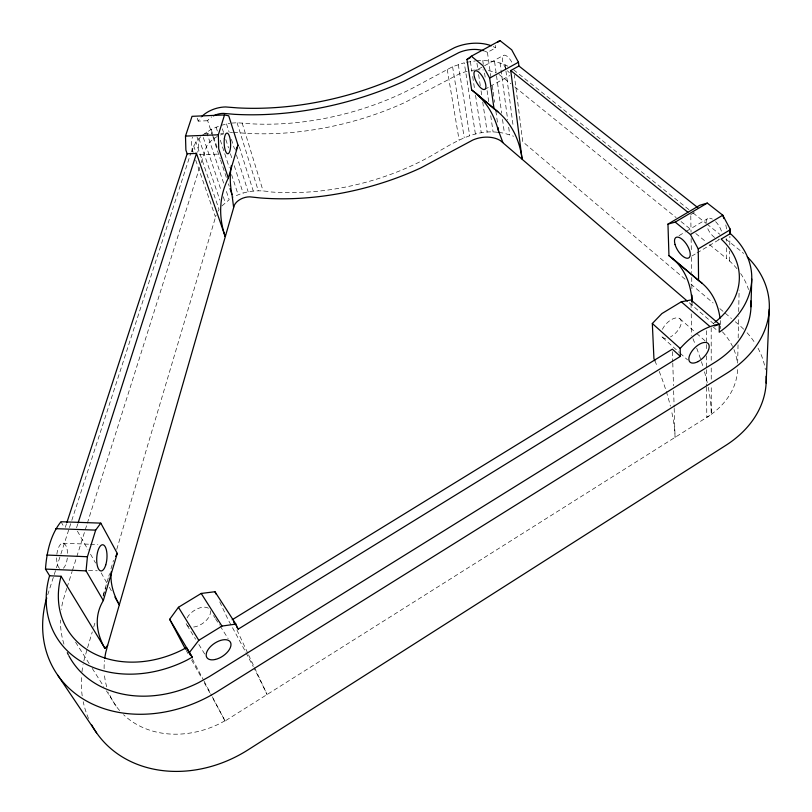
<?xml version="1.0" encoding="UTF-8"?>
<svg xmlns="http://www.w3.org/2000/svg" width="812" height="812" viewBox="0 0 812 812"><rect width="100%" height="100%" fill="white"/><g stroke="black" fill="none" stroke-linecap="round" stroke-linejoin="round"><path stroke-width="0.61" stroke-dasharray="4.06 3.04" d="M736.931 268.66A100.17 72.775 -2.8 0 0 729.592 261.048L726.293 258.226L726.395 247.234M726.456 241.134L726.486 238.687M726.578 228.923L725.451 223.097M729.592 261.048L729.714 251.141M729.785 244.94L729.897 236.272M737.682 363.076L738.047 344.217M738.179 337.924L738.595 316.548M738.697 311.524L739.113 290.148M83.798 660.978L87.229 648.9M87.584 647.692L92.274 631.909M93.715 627.057L95.511 620.987M103.073 595.5L108.473 577.302M108.838 576.084L109.549 573.658M110.99 568.806L113.518 560.31M116.755 549.389L216.154 214.987M103.175 596.292L105.672 587.878M47.735 594.76L53.866 575.728M66.757 588.426L62.93 601.002A107.357 86.478 -30.9 0 0 61.336 609.345M67.142 587.218L72.106 571.496M72.491 570.288L86.996 524.319M87.381 523.111L199.64 167.465M201.173 162.633L206.492 146.627A23.578 15.042 -17.7 0 1 217.413 136.446M76.561 527.749L77.719 524.126M54.252 574.52L60.494 555.256M60.89 554.048L69.081 528.764M69.477 527.556L71.426 521.537M71.811 520.34L190.83 153.072M191.226 151.864L195.915 142.019L200.696 136.812M65.315 527.343L66.493 523.72M217.981 211.293L219.057 209.466L195.915 142.019M212.693 136.223L207.639 120.633A14.22 8.902 -17.7 0 1 211.668 116.918M207.578 120.734L198.199 121.13L199.468 119.131A23.974 15.002 -17.7 0 1 201.356 116.908M221.869 205.964L229.177 199.701L225.614 189.034M202.492 135.147L211.171 129.423L219.159 126.022M212.318 696.818L225.056 721.005L711.271 414.536L711.251 385.619M691.722 256.115L695.955 253.577M697.011 252.938L719.219 239.601M679.055 235.632L685.409 231.846M686.465 231.217L707.638 218.611M690.768 214.551L694.778 212.165M224.914 720.762L221.118 722.913A90.01 74.745 -32.6 0 1 123.566 714.692M497.715 132.295C472.939 129.149 451.157 144.313 430.888 156.005A186.861 114.807 -14.5 0 1 270.7 191.947C258.155 189.572 244.808 190.85 233.511 197.072M484.723 89.401L489.078 86.996M490.174 86.397L509.794 75.567M478.369 69.132L503.521 55.348M483.231 50.628A24.827 15.448 -10.7 0 1 485.799 51.542L487.433 52.364L495.614 47.888L495.269 45.391M475.396 133.939L464.251 62.778L452.578 66.706L417.571 85.473A195.012 113.477 -14.6 0 1 250.005 123.749L237.074 122.754L231.836 123.069M221.219 125.281L229.705 123.414M466.707 62.28L475.345 60.941M204.604 133.97L212.064 133.675M220.773 133.341L223.259 133.239M476.583 60.788C487.21 60.098 498.314 61.215 507.865 66.198M199.275 154.787L217.91 154.128M63.133 543.208L89.188 544.223M90.436 544.273L97.876 544.568M88.518 570.389L97.227 570.775M233.612 132.285L245.346 133.28A208.298 121.282 -14.6 0 0 404.762 102.535L458.892 74.115A34.216 21.711 -10.6 0 1 467.113 71.354M498.872 132.376L504.425 133.28L513.56 136.213M495.614 47.888L495.381 47.735A34.804 21.66 -10.7 0 0 493.27 46.639M499.004 74.471L510.921 83.768M513.661 69.832L689.124 209.8M693.093 212.967L705.973 223.249M706.968 224.041L719.858 234.313M725.806 239.063L739.681 250.137A117.902 85.676 -2.8 0 1 743.589 253.425M514.859 86.955L676.132 217.596M681.055 221.585L691.875 230.344M695.803 233.531L705.638 241.499M709.576 244.686L726.293 258.226M685.084 279.206L522.725 141.724L514.29 74.785M690.88 284.119L713.109 302.937M719.879 308.661L731.47 318.487M735.337 321.755L738.24 324.211A111.548 84.478 -1.4 0 1 743.701 329.225M689.256 302.785L715.981 325.774M712.977 326.83L717.443 330.677M679.847 318.7L695.701 332.595M696.625 333.417L705.019 340.766M662.724 337.548L679.258 352.428M680.172 353.25L687.52 359.858M213.526 615.597L214.855 617.688M215.515 618.734L219.504 625.017M220.174 626.062L228.142 638.618M75.577 642.17L89.523 664.114M92.233 668.388L103.743 686.546M106.443 690.819L116.075 706.085M187.125 625.423L195.58 639.196M198.838 644.495L205.355 655.091M60.981 521.74L64.351 527.567M77.424 531.149L88.051 549.836M90.558 554.231L95.552 563.02M101.185 572.917L106.808 582.803M109.315 587.198L111.812 591.593M225.056 721.005L220.174 711.83A179.452 4.334 60 0 0 212.368 697.417M192.292 658.755L203.477 680.03M204.066 681.146L211.729 695.701M219.768 601.936L228.314 620.074A178.315 9.724 59.8 0 1 231.318 625.534M236.921 629.97L248.036 653.741M248.563 654.878L267.087 694.514A178.315 9.724 59.8 0 0 254.278 668.601M192.008 149.459L192.82 151.824M195.702 160.106L215.424 216.855M193.601 145.703L196.047 152.798M198.899 138.476L219.859 200.046M203.294 137.522L221.27 190.84M223.27 196.768L225.269 202.685M197.204 118.176L198.199 121.13M206.613 132.112L224.031 184.283M211.171 129.423L213.13 135.35M213.515 136.538L217.048 147.226M213.089 137.411L220.184 158.847M220.58 160.045L226.487 177.909M228.456 183.857L229.238 186.242M216.073 127.129L217.626 131.879M220.336 140.192L229.258 167.516M231.593 174.651L238.18 194.839M222.376 128.844L223.523 132.417M225.827 139.552L228.517 147.875M230.435 153.823L232.354 159.771M234.272 165.719L243.103 193.073M226.507 123.921L229.167 132.255M231.45 139.4L234.485 148.921M236.383 154.869L248.157 191.784M239.347 146.911L253.253 191.003M237.074 122.754L258.287 190.759M242.138 122.967L263.139 191.053M447.219 69.314L459.145 140.243M452.578 66.706L464.251 137.695M458.283 64.513L469.701 135.594M470.381 61.539L471.904 71.537M472.675 76.531L474.584 89.036M475.538 95.278L481.262 132.782M476.959 63.295L477.882 69.548M478.633 74.562L480.308 85.818M481.049 90.822L481.79 95.836M482.724 102.089L487.19 132.123M482.754 60.565L483.292 64.321M484.561 73.1L485.292 78.104M487.098 90.639L488.733 101.916M490.732 115.7L493.087 131.991M487.433 52.364L491.138 78.652M492.326 85.95L493.026 90.974M493.209 92.223L494.092 98.496M494.264 99.754L494.62 102.261M495.858 111.051L497.451 122.338M494.589 61.682L501.664 113.183M502.526 119.465L504.425 133.28M500.07 63.011L507.693 119.861M508.688 127.281L509.682 134.69M505.135 64.828L505.785 69.781M505.947 71.02L513.235 126.692M672.427 351.677L672.742 361.756M672.783 363.015L673.483 385.69M673.635 390.734L674.143 407.106M674.183 408.375L675.077 437.343A167.282 58.718 58.1 0 0 671.402 410.415M720.66 326.069L720.711 328.606M691.073 303.769L691.134 307.575M691.235 313.899L691.58 335.427M690.779 215.809L691.032 232.191M691.124 238.484L691.337 252.349M691.418 257.384L691.641 272.507M691.722 277.542L691.895 288.889M706.369 330.758L706.43 343.314M706.44 344.572L706.46 349.586M706.491 355.869L706.552 368.415M706.552 369.673L706.633 385.984M706.633 387.243L706.775 417.368A84.286 63.437 -1.6 0 0 737.56 369.369M711.19 327.794L711.221 361.736M711.231 368.019L711.241 380.595M63.975 644.139A107.357 86.478 -30.9 0 1 60.484 620.053M740.656 273.573A100.17 72.775 -2.8 0 1 748.522 289.569M715.281 321.999A90.162 64.442 -3.3 0 1 713.586 323.318M471.427 70.482A34.216 21.711 -10.6 0 1 474.705 70.055M475.791 69.964A34.216 21.711 -10.6 0 1 483.323 69.944M488.448 70.614A34.216 21.711 -10.6 0 1 495.827 72.857M220.478 135.005A23.578 15.042 -17.7 0 1 223.696 133.848M230.334 132.478A23.578 15.042 -17.7 0 1 232.526 132.305M747.06 332.747A111.548 84.478 -1.4 0 1 754.389 342.146M757.992 348.145A111.548 84.478 -1.4 0 1 765.371 369.572M88.559 718.518A119.12 99.46 -33 0 1 83.22 701.7M82.205 695.854A119.12 99.46 -33 0 1 81.616 675.493M81.961 671.859A119.12 99.46 -33 0 1 83.057 664.592M654.858 360.731A167.282 58.718 58.1 0 1 657.111 366.1M659.232 371.419A167.282 58.718 58.1 0 1 665.931 390.308M666.297 391.475A167.282 58.718 58.1 0 1 670.397 406.112M232.506 627.686A178.315 9.724 59.8 0 1 245.376 651.559M245.975 652.675A178.315 9.724 59.8 0 1 253.242 666.581M692.037 302.115A171.839 93.553 -43.7 0 1 692.139 305.261M119.618 710.541A90.01 74.745 -32.6 0 1 108.534 692.179M106.717 686.8A90.01 74.745 -32.6 0 1 104.301 673.3M104.109 668.662A90.01 74.745 -32.6 0 1 104.494 660.471M722.467 331.875A84.286 63.437 -1.6 0 1 732.546 346.409M733.946 349.556A84.286 63.437 -1.6 0 1 737.286 362.639M186.202 650.382A179.452 4.334 60 0 1 188.029 653.64M191.632 660.034A179.452 4.334 60 0 1 201.782 678.203M204.411 682.953A179.452 4.334 60 0 1 210.196 693.458M692.94 338.665A166.308 62.768 57.9 0 1 694.676 342.958M696.737 348.277A166.308 62.768 57.9 0 1 703.162 367.186M704.511 371.815A166.308 62.768 57.9 0 1 707.343 383.041M708.267 387.365A166.308 62.768 57.9 0 1 711.271 414.536M720.305 320.588A175.25 92.03 -43.6 0 1 720.62 324.648M56.86 554.261A13.022 5.39 -85.9 0 1 62.818 543.187A13.022 5.39 -85.9 0 1 67.548 554.017M67.325 558.047A13.022 5.39 -85.9 0 1 63.407 568.227M59.52 568.4A13.022 5.39 -85.9 0 1 56.647 557.002M193.144 152.351A10.292 3.41 87.3 0 1 192.464 137.005M197.042 137.015A10.292 3.41 87.3 0 1 197.702 152.22M509.337 72.623A10.363 4.182 62.5 0 1 507.449 70.766M505.653 68.299A10.363 4.182 62.5 0 1 503.359 55.449A10.363 4.182 62.5 0 1 512.534 63.64M719.716 239.164A11.997 5.613 57.5 0 1 718.427 239.215M714.57 237.459A11.997 5.613 57.5 0 1 706.755 226.112M706.156 223.138A11.997 5.613 57.5 0 1 712.347 219.078M715.646 221.646A11.997 5.613 57.5 0 1 721.888 232.902M662.409 329.347A12.748 6.597 -46.1 0 1 674.731 318.182A12.748 6.597 -46.1 0 1 681.055 324.11A12.748 6.597 -46.1 0 1 670.479 336.909M665.596 338.36A12.748 6.597 -46.1 0 1 661.212 334.28M210.247 610.776A13.784 7.724 -33.7 0 1 205.639 621.058A13.784 7.724 -33.7 0 1 192.972 627.097M188.932 626.539A13.784 7.724 -33.7 0 1 188.14 626.143M187.46 625.636A13.784 7.724 -33.7 0 1 186.161 623.596M187.125 617.861A13.784 7.724 -33.7 0 1 197.905 608.564A13.784 7.724 -33.7 0 1 208.999 608.706"/><path stroke-width="1.22" d="M729.927 233.795L729.988 228.842L722.771 215.2L707.293 203.081L699.751 205.284L667.961 224.122L668.956 255.658A171.839 93.553 -43.7 0 1 692.037 302.115M654.858 360.731A167.282 58.718 58.1 0 0 653.924 358.569L652.33 323.501L661.902 313.574L681.298 301.79L691.012 299.973L719.27 324.201L719.229 332.22L720.751 331.154A102.21 73.07 -3.3 0 0 731.541 234.668L730.333 233.572L729.988 228.842M750.968 306.763L751.76 279.003M766.132 383.051L769.258 309.402M714.763 325.236L714.53 325.957L719.27 324.201C703.75 326.698 690.454 336.95 680.172 348.45L680.365 356.387L238.2 629.148L235.845 624.093L214.957 591.725L201.203 593.45L178.437 607.285L169.667 619.292L192.221 657.172L186.841 660.176A109.711 87.138 -30.3 0 1 81.636 661.76A109.711 87.138 -30.3 0 1 48.842 578.296L49.613 575.759L45.482 569.08C46.629 552.515 50.466 534.793 60.981 521.74L100.8 523.131L117.273 553.408L103.327 600.555A189.46 87.036 11.9 0 0 103.733 646.22L104.981 648.423L107.661 645.337L234.353 205.192A13.449 8.962 -17.8 0 1 249.822 196.839L260.388 197.955A209.394 127.778 -14.5 0 0 420.92 167.871L472.838 140.029A23.447 15.54 -10.1 0 1 500.476 140.669L687.338 301.13M103.327 600.555L86.052 570.877L87.422 556.738L95.674 530.124L100.8 523.131M107.661 645.337L105.804 652.259A90.01 74.745 -32.6 0 0 104.778 658.126M187.176 153.772L196.494 153.438L225.178 236.465A150.606 103.774 11.2 0 1 228.324 178.031L238.028 145.257L228.73 115.832L224.518 114.939L192.028 116.329L185.491 136.091L185.887 150.108L187.176 153.772L66.888 522.522M49.613 575.759L61.113 576.276L60.575 578.063A96.76 76.825 -30.3 0 0 89.756 651.285A96.76 76.825 -30.3 0 0 182.284 649.854L186.395 647.56L192.221 657.172M46.741 598.008L45.746 601.266A126.398 101.845 -31 0 0 88.944 702.319A126.398 101.845 -31 0 0 217.829 691.245L726.598 373.358A117.902 85.676 -2.8 0 0 747.263 256.866M228.324 178.031L218.732 148.911L218.357 134.802L224.518 114.939M78.104 522.918L196.494 153.438M235.845 624.093L221.95 626.082L198.788 640.323L189.622 652.229M502.851 142.425L498.172 130.032A149.063 100.323 -45.1 0 0 471.66 89.929L466.951 59.489L471.315 56.211L499.959 40.6L511.682 49.786L518.462 62.24L518.929 66.016L697.802 207.618M497.492 42.417L499.959 40.6M232.151 619.779L672.356 349.16L680.365 356.387M720.041 318.355A175.25 92.03 -43.6 0 0 698.574 280.536L698.249 248.929L730.384 229.654M730.333 233.572L721.157 239.083L721.787 239.672A90.162 64.442 -3.3 0 1 715.281 321.999M667.961 224.122L675.208 222.112L690.433 234.495L722.771 215.2L723.918 218.58M675.208 222.112L707.293 203.081M518.929 66.016L510.748 70.522L522.065 158.949A151.641 99.846 -44.9 0 0 494.021 108.706L489.666 78.094L518.462 62.24M466.951 59.489L470.199 57.723M185.491 136.091L218.357 134.802M55.561 528.663L95.674 530.124M46.832 555.043L87.422 556.738M45.482 569.08L86.052 570.877M510.748 70.522L687.794 212.176M471.315 56.211L482.835 65.589L489.666 78.094M475.497 92.964L497.837 111.731M672.569 258.48L702.147 283.317M471.66 89.929L494.021 108.706M668.956 255.658L698.574 280.536M681.298 301.79L709.627 326.272M652.33 323.501L680.172 348.45M57.733 675.188L96.587 732.881M233.501 621.86L235.51 624.976M236.85 627.057L238.2 629.148M201.203 593.45L221.95 626.082M178.437 607.285L198.788 640.323M61.113 576.276L104.981 648.423M114.939 597.094L119.313 604.788A185.136 89.777 11.8 0 1 111.183 571.912M690.433 234.495L698.249 248.929M169.667 619.292L184.344 647.093A179.452 4.334 60 0 1 185.583 649.285M186.395 647.56L190.515 655.396M214.957 591.725L216.022 593.998M230.029 188.628L231.999 194.586L233.592 207.172M231.999 194.586L231.887 194.088A147.581 104.322 11.1 0 1 231.369 165.546M498.03 127.474L498.73 132.478M691.986 295.182L692.078 301.485M68.858 655.761A107.357 86.478 -30.9 0 0 198.757 682.557L209.476 676.528L714.469 362.619A100.17 72.775 -2.8 0 0 750.785 300.958M68.33 654.746A107.357 86.478 -30.9 0 1 67.325 652.686M483.231 50.628A24.827 15.448 -10.7 0 0 458.932 52.577L403.858 81.322A220.539 125.799 -14.7 0 1 234.292 114.309L223.198 113.375A14.22 8.902 -17.7 0 0 213.394 115.913M202.076 116.197A23.974 15.002 -17.7 0 1 225.604 106.961L237.51 107.884A211.536 120.612 -14.7 0 0 399.534 76.287L454.618 47.614A34.804 21.66 -10.7 0 1 491.29 45.787M766.112 376.281A111.548 84.478 -1.4 0 1 725.806 445.382L248.117 749.811A119.12 99.46 -33 0 1 91.644 724.852M115.659 556.372A185.136 89.777 11.8 0 1 117.273 553.408M235.916 149.915A147.581 104.322 11.1 0 1 238.028 145.257M105.753 564.939A13.124 5.095 -86.2 0 0 102.84 544.761A13.124 5.095 -86.2 0 0 96.973 563.832A13.124 5.095 -86.2 0 0 105.753 564.939M224.386 138.355A10.353 3.218 87.5 0 0 227.847 153.772A10.353 3.218 87.5 0 0 229.958 138.172A10.353 3.218 87.5 0 0 224.386 138.355M474.431 77.018A10.414 3.979 62.3 0 0 484.723 89.401A10.414 3.979 62.3 0 0 480.653 74.034A10.414 3.979 62.3 0 0 474.431 77.018M675.056 244.483A12.058 5.349 57.7 0 0 688.556 258.023A12.058 5.349 57.7 0 0 683.521 240.555A12.058 5.349 57.7 0 0 675.056 244.483M697.975 361.624A12.992 6.486 -45.8 0 0 708.308 343.699A12.992 6.486 -45.8 0 0 690.768 352.946A12.992 6.486 -45.8 0 0 697.975 361.624M215.464 659.435A14.068 7.612 -34 0 0 230.547 642.434A14.068 7.612 -34 0 0 209.719 647.458A14.068 7.612 -34 0 0 215.464 659.435"/></g></svg>
